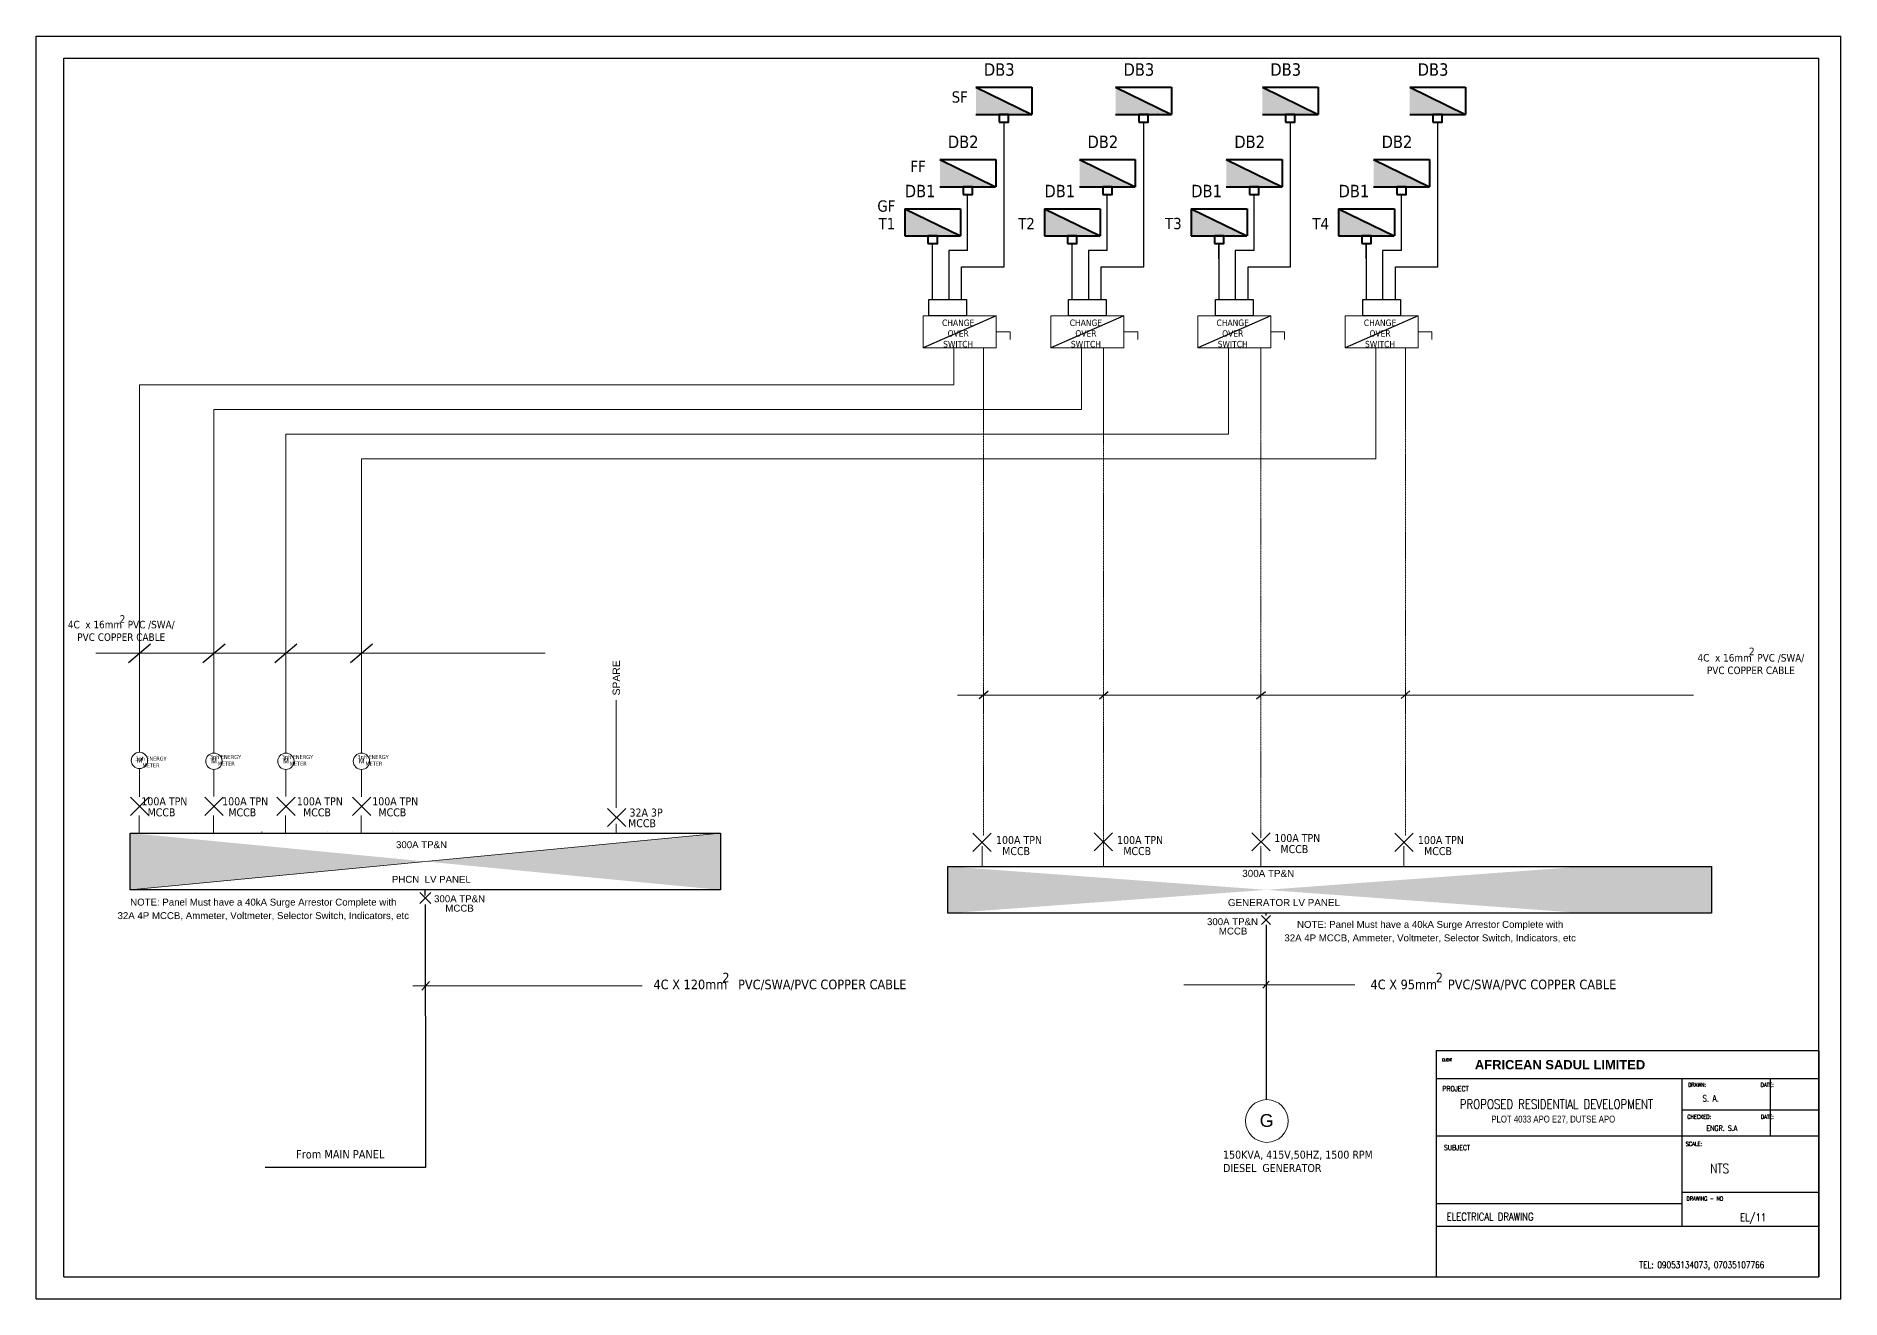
# Model space of a CAD drawing. Header units: inches. Extents: x 23 to 2032867, y 13 to 664695.
# Drawn here: x 630016 to 688466, y 284451 to 325366 of the extents above; entities that cross this region are included whole.
import ezdxf

# ---------------------------------------------------------------- set-up
doc = ezdxf.new("R2010")
doc.units = ezdxf.units.IN
doc.header["$MEASUREMENT"] = 0
doc.linetypes.add('Dashed', pattern=[564.444447, 282.222223, -282.222223])
doc.linetypes.add('HIDDEN', pattern=[0.375, 0.25, -0.125])
for name, color, linetype in [('Annotation - Text', 7, 'Continuous'), ('FIRE', 1, 'Continuous'), ('GFROM', 7, 'Continuous'), ('LIAB', 8, 'Continuous'), ('Plotlyr150', 8, 'Continuous'), ('PLOTYR', 15, 'Continuous')]:
    doc.layers.add(name, color=color, linetype=linetype)
doc.layers.add('CABLE', color=1, linetype='Continuous', lineweight=0)
doc.layers.add('WALL 1', color=5, linetype='Continuous', lineweight=5)
doc.layers.add('stair', color=7, linetype='Continuous', lineweight=20, true_color=0x5b5c4d)
doc.styles.add('GENERATED_STYLE_3', font='arialbd.ttf')
doc.styles.add('LUKE', font='panroman.ttf', dxfattribs={"height": 250})
doc.styles.add('SIMPLEX8', font='simplexd.shx', dxfattribs={"width": 0.8})
doc.styles.add('technic bold', font='techb___.ttf', dxfattribs={"height": 250})

msp = doc.modelspace()

# ---------------------------------------------------------------- hatches: boundary and pattern name
at = {"layer": 'FIRE'}
h = msp.add_hatch(color=1, dxfattribs=at)
h.paths.add_polyline_path([(652177.617, 297702.988), (652177.617, 299544.737), (642621.825, 298623.862)])
h.paths.add_polyline_path([(642621.825, 298623.862), (633066.033, 299544.737), (633066.033, 297702.988)])
h = msp.add_hatch(color=1, dxfattribs=at)
h.paths.add_polyline_path([(680169.87, 296944.813), (684279.74, 296944.813), (684279.74, 297704.534), (684279.74, 298464.255), (680169.87, 298464.255), (669857.469, 297704.534)])
h.paths.add_polyline_path([(669857.469, 297704.534), (659541.776, 298464.255), (659541.776, 296944.813)])
at = {"layer": 'WALL 1', "lineweight": 40}
for points in [[(662258.802, 322822.123), (660452.617, 323706.643), (660452.617, 322822.123)], [(666781.49, 322822.123), (664975.305, 323706.643), (664975.305, 322822.123)], [(671535.917, 322822.123), (669729.732, 323706.643), (669729.732, 322822.123)], [(676307.388, 322822.123), (674501.203, 323706.643), (674501.203, 322822.123)], [(661091.367, 320482.834), (659285.182, 321367.354), (659285.182, 320482.834)], [(665614.055, 320482.834), (663807.87, 321367.354), (663807.87, 320482.834)], [(670368.481, 320482.834), (668562.297, 321367.354), (668562.297, 320482.834)], [(675139.953, 320482.834), (673333.768, 321367.354), (673333.768, 320482.834)], [(659954.282, 318888.933), (658148.097, 319773.453), (658148.097, 318888.933)], [(664476.97, 318888.933), (662670.785, 319773.453), (662670.785, 318888.933)], [(669231.397, 318888.933), (667425.212, 319773.453), (667425.212, 318888.933)], [(674002.868, 318888.933), (672196.684, 319773.453), (672196.684, 318888.933)]]:
    msp.add_hatch(color=6, dxfattribs=at).paths.add_polyline_path(points)

# ---------------------------------------------------------------- linework, layer by layer
for p in [(687753.034, 292490.028, -5.979), (675356.227, 285163.898, -5.979)]:
    msp.add_line(p, (687753.034, 285163.898, -5.979))
at = {"layer": 'CABLE', "lineweight": 30}
for p, q in [((661363.535, 317890.026, 0.255), (661363.535, 322558.784, 0.255)), ((665886.223, 317890.026, 0.255), (665886.223, 322558.784, 0.255)), ((670640.65, 317890.026, 0.255), (670640.65, 322558.784, 0.255)), ((675412.121, 317890.026, 0.255), (675412.121, 322558.784, 0.255)), ((660182.252, 319746.974, 0.225), (660182.252, 320201.187, 0.225)), ((660185.263, 318421.456, 0.225), (660185.263, 320219.207, 0.225)), ((664704.94, 319746.974, 0.225), (664704.94, 320201.187, 0.225)), ((664707.951, 318421.456, 0.225), (664707.951, 320219.207, 0.225)), ((669459.367, 319746.974, 0.225), (669459.367, 320201.187, 0.225)), ((669462.378, 318421.456, 0.225), (669462.378, 320219.207, 0.225)), ((674230.839, 319746.974, 0.225), (674230.839, 320201.187, 0.225)), ((674233.85, 318421.456, 0.225), (674233.85, 320219.207, 0.225)), ((659045.167, 318153.073, 0.255), (659045.167, 318607.286, 0.255)), ((659048.179, 316827.555, 0.255), (659048.179, 318625.306, 0.255)), ((663567.855, 318153.073, 0.255), (663567.855, 318607.286, 0.255)), ((663570.866, 316827.555, 0.255), (663570.866, 318625.306, 0.255)), ((668322.282, 318153.073, 0.255), (668322.282, 318607.286, 0.255)), ((668325.293, 316827.555, 0.255), (668325.293, 318625.306, 0.255)), ((673093.754, 318153.073, 0.255), (673093.754, 318607.286, 0.255)), ((673096.765, 316827.555, 0.255), (673096.765, 318625.306, 0.255)), ((659991.107, 316827.555, 0.255), (659991.107, 317890.026, 0.255)), ((659991.107, 317890.026, 0.255), (661363.535, 317890.026, 0.255)), ((664513.794, 316827.555, 0.255), (664513.794, 317890.026, 0.255)), ((664513.794, 317890.026, 0.255), (665886.223, 317890.026, 0.255)), ((669268.221, 316827.555, 0.255), (669268.221, 317890.026, 0.255)), ((669268.221, 317890.026, 0.255), (670640.65, 317890.026, 0.255)), ((674039.693, 316827.555, 0.255), (674039.693, 317890.026, 0.255)), ((674039.693, 317890.026, 0.255), (675412.121, 317890.026, 0.255))]:
    msp.add_line(p, q, dxfattribs=at)
at = {"layer": 'CABLE'}
for p, q in [((659739.005, 314071.739, 0.412), (659739.005, 315263.905, 0.255)), ((660703.357, 312609.911, 0.37), (660703.357, 315263.905, 0.255)), ((663875.304, 313270.438, 0.412), (663875.304, 315263.905, 0.255)), ((664581.329, 312609.911, 0.37), (664581.329, 315263.905, 0.255)), ((668629.731, 312468.239, 0.274), (668629.731, 315263.905, 0.255)), ((669684.506, 312609.911, 0.37), (669684.506, 315263.905, 0.255)), ((673401.203, 311665.146, 0.729), (673401.203, 315263.905, 0.255)), ((674365.555, 312609.911, 0.37), (674365.555, 315263.905, 0.255)), ((633364.477, 302161.653, 0.191), (633364.477, 314071.739, 0.191)), ((659739.005, 314071.739, 0.412), (633364.477, 314071.739, 0.413)), ((663875.304, 313269.374, 0.412), (635776.124, 313269.374, 0.191)), ((635776.124, 302136.318, 0.191), (635776.124, 313269.374, 0.191)), ((668629.731, 312468.244, 0.274), (638106.441, 312467.258, 0.208)), ((638106.452, 302136.029, 0.206), (638106.441, 312467.258, 0.208)), ((673401.203, 311665.146, 0.351), (640555.286, 311665.146, 0.226)), ((640555.298, 302135.909, 0.225), (640555.286, 311665.146, 0.226)), ((648801.803, 300360.537, 0.191), (648801.803, 303855.232, 0.191)), ((648801.803, 300360.537, 0.191), (648801.803, 303855.232, 0.191)), ((633364.477, 300722.075, 0.191), (633364.477, 301632.094, 0.191)), ((633364.477, 300722.075, 0.191), (633364.477, 301632.094, 0.191)), ((635775.07, 300723.938, 0.191), (635775.07, 301606.761, 0.191)), ((635775.07, 300723.938, 0.191), (635775.07, 301606.761, 0.191)), ((638105.398, 300723.648, 0.206), (638105.398, 301606.471, 0.206)), ((638105.398, 300723.648, 0.206), (638105.398, 301606.471, 0.206)), ((640554.244, 300723.529, 0.225), (640554.244, 301606.352, 0.225)), ((640554.244, 300723.529, 0.225), (640554.244, 301606.352, 0.225)), ((633355.158, 299564.823, 0.191), (633355.158, 300116.255, 0.191)), ((633355.158, 299564.823, 0.191), (633355.158, 300116.255, 0.191)), ((635765.751, 299566.685, 0.191), (635765.751, 300118.118, 0.191)), ((635765.751, 299566.685, 0.191), (635765.751, 300118.118, 0.191)), ((638096.079, 299566.396, 0.206), (638096.079, 300117.828, 0.206)), ((638096.079, 299566.396, 0.206), (638096.079, 300117.828, 0.206)), ((640544.925, 299566.276, 0.225), (640544.925, 300117.709, 0.225)), ((640544.925, 299566.276, 0.225), (640544.925, 300117.709, 0.225)), ((648804.884, 299544.737, 0.191), (648804.884, 299847.73, 0.191)), ((648804.884, 299544.737, 0.191), (648804.884, 299847.73, 0.191)), ((660653.536, 299115.393, 0.189), (660653.536, 298464.255, 0.191)), ((664581.329, 299261.385, 0.117), (664581.329, 299258.414, 0.117)), ((664581.329, 299051.709, 0.113), (664581.329, 298464.255, 0.103)), ((669684.506, 299261.385, 0.117), (669684.506, 299258.414, 0.117)), ((669684.506, 299051.709, 0.113), (669684.506, 298464.255, 0.103)), ((674315.734, 299115.393, 0.189), (674315.734, 298464.255, 0.191))]:
    msp.add_line(p, q, dxfattribs=at)
at = {"layer": 'CABLE', "linetype": 'HIDDEN'}
for p, q in [((660703.357, 315277.778, 0.255), (660703.357, 299453.972, 0.162)), ((674365.555, 315277.778, 0.255), (674365.555, 299453.972, 0.162)), ((664581.329, 313201.216, 0.344), (664581.329, 298464.255, 0.304)), ((669684.506, 313201.24, 0.344), (669684.506, 299380.232, 0.307)), ((669684.506, 299261.385, 0.307), (669684.506, 299258.414, 0.307)), ((669684.506, 299115.393, 0.306), (669684.506, 298464.255, 0.304))]:
    msp.add_line(p, q, dxfattribs=at)
at = {"layer": 'CABLE', "lineweight": 30, "elevation": 0.225}
for points in [[(660185.263, 318421.456), (659571.303, 318421.456), (659571.303, 317132.35), (659571.303, 316827.555)], [(664707.951, 318421.456), (664093.991, 318421.456), (664093.991, 317132.35), (664093.991, 316827.555)], [(669462.378, 318421.456), (668848.418, 318421.456), (668848.418, 317132.35), (668848.418, 316827.555)], [(674233.85, 318421.456), (673619.889, 318421.456), (673619.889, 317132.35), (673619.889, 316827.555)]]:
    msp.add_lwpolyline(points, dxfattribs=at)
at = {"layer": 'CABLE', "lineweight": 30, "elevation": 0.255}
for points in [[(658931.486, 316827.555), (660151.841, 316827.555), (660151.841, 316305.125), (658931.486, 316305.125)], [(663454.174, 316827.555), (664674.528, 316827.555), (664674.528, 316305.125), (663454.174, 316305.125)], [(668208.601, 316827.555), (669428.955, 316827.555), (669428.955, 316305.125), (668208.601, 316305.125)], [(672980.073, 316827.555), (674200.427, 316827.555), (674200.427, 316305.125), (672980.073, 316305.125)]]:
    msp.add_lwpolyline(points, close=True, dxfattribs=at)
at = {"layer": 'LIAB', "color": 7, "linetype": 'Continuous', "ltscale": 256.031999}
for p, q in [((630916.733, 324653.019, -5.979), (687753.034, 324653.019, -5.979)), ((630916.733, 285163.898, -5.979), (630916.733, 324653.019, -5.979)), ((687753.034, 285163.898, -5.979), (687753.034, 324653.019, -5.979)), ((675356.227, 292490.028, -5.979), (675356.227, 285163.898, -5.979)), ((687753.034, 292490.028, -5.979), (675356.227, 292490.028, -5.979)), ((675356.227, 291592.087, -5.979), (687753.034, 291592.087, -5.979)), ((683318.863, 291592.087, -5.979), (683318.863, 286794.427, -5.979)), ((686179.512, 291597.906, -5.979), (686179.512, 289728.985, -5.979)), ((687753.034, 290562.077, -5.979), (683318.863, 290562.077, -5.979)), ((687753.034, 289728.985, -5.979), (675356.227, 289728.985, -5.979)), ((683318.863, 287912.364, -5.979), (687739.394, 287912.364, -5.979)), ((675356.227, 287539.781, -5.979), (683318.863, 287539.781, -5.979)), ((687753.034, 286794.427, -5.979), (675356.227, 286794.427, -5.979)), ((630916.733, 285163.898, -5.979), (687753.034, 285163.898, -5.979))]:
    msp.add_line(p, q, dxfattribs=at)
at = {"layer": 'PLOTYR', "color": 1, "linetype": 'Continuous', "ltscale": 250}
for p, q in [((630016.233, 325365.82, -5.979), (688465.835, 325365.82, -5.979)), ((630016.233, 284451.098, -5.979), (630016.233, 325365.82, -5.979)), ((688465.835, 284451.098, -5.979), (688465.835, 325365.82, -5.979)), ((630016.233, 284451.098, -5.979), (688465.835, 284451.098, -5.979))]:
    msp.add_line(p, q, dxfattribs=at)
at = {"layer": 'stair', "color": 1}
msp.add_line((633066.033, 297702.988, 0.191), (652177.617, 299544.737, 0.191), dxfattribs=at)
at = {"layer": 'stair', "color": 1, "lineweight": 30, "elevation": 0.191}
for points in [[(633066.033, 299544.737), (652177.617, 299544.737), (652177.617, 297702.988), (633066.033, 297702.988)], [(659541.776, 298464.255), (684279.74, 298464.255), (684279.74, 296944.813), (659541.776, 296944.813)]]:
    msp.add_lwpolyline(points, close=True, dxfattribs=at)
at = {"layer": 'WALL 1', "color": 6, "lineweight": 40}
for p, q in [((660452.617, 323706.643, 0.045), (662258.802, 323706.643, 0.045)), ((660452.617, 323706.643, 0.045), (662258.802, 322822.123, 0.045)), ((662258.802, 323706.643, 0.045), (662260.276, 323705.169, 0.045)), ((662260.276, 323705.169, 0.045), (662260.276, 322823.597, 0.045)), ((664975.305, 323706.643, 0.045), (666781.49, 323706.643, 0.045)), ((664975.305, 323706.643, 0.045), (666781.49, 322822.123, 0.045)), ((666781.49, 323706.643, 0.045), (666782.964, 323705.169, 0.045)), ((666782.964, 323705.169, 0.045), (666782.964, 322823.597, 0.045)), ((669729.732, 323706.643, 0.045), (671535.917, 323706.643, 0.045)), ((669729.732, 323706.643, 0.045), (671535.917, 322822.123, 0.045)), ((671535.917, 323706.643, 0.045), (671537.391, 323705.169, 0.045)), ((671537.391, 323705.169, 0.045), (671537.391, 322823.597, 0.045)), ((674501.203, 323706.643, 0.045), (676307.388, 323706.643, 0.045)), ((674501.203, 323706.643, 0.045), (676307.388, 322822.123, 0.045)), ((676307.388, 323706.643, 0.045), (676308.863, 323705.169, 0.045)), ((676308.863, 323705.169, 0.045), (676308.863, 322823.597, 0.045)), ((660452.617, 322822.123, 0.045), (662258.802, 322822.123, 0.045)), ((661828.193, 322823.597, 0.045), (661826.719, 322822.123, 0.045)), ((664975.305, 322822.123, 0.045), (666781.49, 322822.123, 0.045)), ((666350.881, 322823.597, 0.045), (666349.407, 322822.123, 0.045)), ((669729.732, 322822.123, 0.045), (671535.917, 322822.123, 0.045)), ((671105.308, 322823.597, 0.045), (671103.834, 322822.123, 0.045)), ((674501.203, 322822.123, 0.045), (676307.388, 322822.123, 0.045)), ((675876.78, 322823.597, 0.045), (675875.305, 322822.123, 0.045)), ((659285.182, 321367.354, 0.225), (661091.367, 321367.354, 0.225)), ((659285.182, 321367.354, 0.225), (661091.367, 320482.834, 0.225)), ((661091.367, 321367.354, 0.225), (661092.841, 321365.88, 0.225)), ((661092.841, 321365.88, 0.225), (661092.841, 320484.308, 0.225)), ((663807.87, 321367.354, 0.225), (665614.055, 321367.354, 0.225)), ((663807.87, 321367.354, 0.225), (665614.055, 320482.834, 0.225)), ((665614.055, 321367.354, 0.225), (665615.529, 321365.88, 0.225)), ((665615.529, 321365.88, 0.225), (665615.529, 320484.308, 0.225)), ((668562.297, 321367.354, 0.225), (670368.481, 321367.354, 0.225)), ((668562.297, 321367.354, 0.225), (670368.481, 320482.834, 0.225)), ((670368.481, 321367.354, 0.225), (670369.956, 321365.88, 0.225)), ((670369.956, 321365.88, 0.225), (670369.956, 320484.308, 0.225)), ((673333.768, 321367.354, 0.225), (675139.953, 321367.354, 0.225)), ((673333.768, 321367.354, 0.225), (675139.953, 320482.834, 0.225)), ((675139.953, 321367.354, 0.225), (675141.427, 321365.88, 0.225)), ((675141.427, 321365.88, 0.225), (675141.427, 320484.308, 0.225)), ((659285.182, 320482.834, 0.225), (661091.367, 320482.834, 0.225)), ((660660.758, 320484.308, 0.225), (660659.284, 320482.834, 0.225)), ((663807.87, 320482.834, 0.225), (665614.055, 320482.834, 0.225)), ((665183.446, 320484.308, 0.225), (665181.972, 320482.834, 0.225)), ((668562.297, 320482.834, 0.225), (670368.481, 320482.834, 0.225)), ((669937.873, 320484.308, 0.225), (669936.399, 320482.834, 0.225)), ((673333.768, 320482.834, 0.225), (675139.953, 320482.834, 0.225)), ((674709.345, 320484.308, 0.225), (674707.87, 320482.834, 0.225)), ((658148.097, 319773.453, 0.255), (659954.282, 319773.453, 0.255)), ((658148.097, 319773.453, 0.255), (658148.097, 318891.882, 0.255)), ((658148.097, 319773.453, 0.255), (659954.282, 318888.933, 0.255)), ((659954.282, 319773.453, 0.255), (659955.756, 319771.979, 0.255)), ((659955.756, 319771.979, 0.255), (659955.756, 318890.408, 0.255)), ((662670.785, 319773.453, 0.255), (664476.97, 319773.453, 0.255)), ((662670.785, 319773.453, 0.255), (662670.785, 318891.882, 0.255)), ((662670.785, 319773.453, 0.255), (664476.97, 318888.933, 0.255)), ((664476.97, 319773.453, 0.255), (664478.444, 319771.979, 0.255)), ((664478.444, 319771.979, 0.255), (664478.444, 318890.408, 0.255)), ((667425.212, 319773.453, 0.255), (669231.397, 319773.453, 0.255)), ((667425.212, 319773.453, 0.255), (667425.212, 318891.882, 0.255)), ((667425.212, 319773.453, 0.255), (669231.397, 318888.933, 0.255)), ((669231.397, 319773.453, 0.255), (669232.871, 319771.979, 0.255)), ((669232.871, 319771.979, 0.255), (669232.871, 318890.408, 0.255)), ((672196.684, 319773.453, 0.255), (674002.868, 319773.453, 0.255)), ((672196.684, 319773.453, 0.255), (672196.684, 318891.882, 0.255)), ((672196.684, 319773.453, 0.255), (674002.868, 318888.933, 0.255)), ((674002.868, 319773.453, 0.255), (674004.343, 319771.979, 0.255)), ((674004.343, 319771.979, 0.255), (674004.343, 318890.408, 0.255)), ((658148.097, 318888.933, 0.255), (659954.282, 318888.933, 0.255)), ((659523.673, 318890.408, 0.255), (659522.199, 318888.933, 0.255)), ((662670.785, 318888.933, 0.255), (664476.97, 318888.933, 0.255)), ((664046.361, 318890.408, 0.255), (664044.887, 318888.933, 0.255)), ((667425.212, 318888.933, 0.255), (669231.397, 318888.933, 0.255)), ((668800.788, 318890.408, 0.255), (668799.314, 318888.933, 0.255)), ((672196.684, 318888.933, 0.255), (674002.868, 318888.933, 0.255)), ((673572.26, 318890.408, 0.255), (673570.786, 318888.933, 0.255))]:
    msp.add_line(p, q, dxfattribs=at)
at = {"layer": 'WALL 1', "color": 5, "lineweight": 30, "ltscale": 200}
for p, q in [((661109.919, 316305.125, 0.255), (658746.185, 315263.905, 0.255)), ((665246.219, 316305.125, 0.255), (662882.484, 315263.905, 0.255)), ((670000.645, 316305.125, 0.255), (667636.911, 315263.905, 0.255)), ((674772.117, 316305.125, 0.255), (672408.383, 315263.905, 0.255)), ((633006.221, 305072.108, 0.191), (633722.732, 305672.788, 0.191)), ((635417.868, 305071.927, 0.191), (636134.379, 305672.607, 0.191)), ((637748.197, 305071.637, 0.206), (638464.707, 305672.317, 0.206)), ((640197.043, 305071.518, 0.225), (640913.553, 305672.198, 0.225)), ((660560.055, 303908.715, 0.189), (660846.659, 304148.987, 0.189)), ((664451.049, 303894.444, 0.32), (664737.653, 304134.716, 0.32)), ((669541.204, 303894.444, 0.32), (669827.808, 304134.716, 0.32)), ((674222.252, 303908.715, 0.189), (674508.857, 304148.987, 0.189)), ((642621.825, 297524.786, 0.191), (642621.825, 297702.988, 0.191)), ((642621.825, 297234.543, 0.191), (642626.868, 290004.252, 0.191)), ((669847.548, 296868.169, 0.191), (669847.548, 296944.813, 0.191)), ((669848.339, 296573.654, 0.286), (669848.339, 290906.268, 0.286)), ((642503.339, 294457.665, 0.191), (642757.665, 294735.225, 0.191)), ((669742.37, 294514.359, 0.286), (669954.308, 294745.659, 0.286)), ((642626.868, 290004.252, 0.191), (642626.868, 288706.972, 0.191)), ((642626.868, 288706.972, 0.191), (637433.181, 288711.73, 0.191))]:
    msp.add_line(p, q, dxfattribs=at)
at = {"layer": 'WALL 1'}
for p, q in [((661109.919, 315784.515, 0.255), (661557.994, 315784.515, 0.255)), ((661557.994, 315784.515, 0.255), (661557.994, 315530.442, 0.255)), ((665246.219, 315784.515, 0.255), (665694.294, 315784.515, 0.255)), ((665694.294, 315784.515, 0.255), (665694.294, 315530.442, 0.255)), ((670000.645, 315784.515, 0.255), (670448.72, 315784.515, 0.255)), ((670448.72, 315784.515, 0.255), (670448.72, 315530.442, 0.255)), ((674772.117, 315784.515, 0.255), (675220.192, 315784.515, 0.255)), ((675220.192, 315784.515, 0.255), (675220.192, 315530.442, 0.255)), ((646498.536, 305371.853, 0.226), (631948.227, 305372.068, 0.191)), ((683690.57, 304014.763, 0.23), (659861.316, 304014.282, 0.228)), ((649645.365, 294593.1, 0.191), (642221.057, 294593.1, 0.191)), ((667186.982, 294630.009, 0.286), (672724.895, 294630.009, 0.286))]:
    msp.add_line(p, q, dxfattribs=at)
at = {"layer": 'WALL 1', "ltscale": 200}
for p, q in [((633662.773, 300115.574), (633071.615, 300706.732)), ((633662.773, 300706.732), (633071.615, 300115.574)), ((633662.773, 300115.574), (633071.615, 300706.732)), ((633662.773, 300706.732), (633071.615, 300115.574)), ((636073.366, 300117.436), (635482.208, 300708.594)), ((636073.366, 300708.594), (635482.208, 300117.436)), ((636073.366, 300117.436), (635482.208, 300708.594)), ((636073.366, 300708.594), (635482.208, 300117.436)), ((638403.694, 300117.146, 0.015), (637812.536, 300708.304, 0.015)), ((638403.694, 300708.304, 0.015), (637812.536, 300117.146, 0.015)), ((638403.694, 300117.146, 0.015), (637812.536, 300708.304, 0.015)), ((638403.694, 300708.304, 0.015), (637812.536, 300117.146, 0.015)), ((640852.54, 300117.027, 0.034), (640261.382, 300708.185, 0.034)), ((640852.54, 300708.185, 0.034), (640261.382, 300117.027, 0.034)), ((640852.54, 300117.027, 0.034), (640261.382, 300708.185, 0.034)), ((640852.54, 300708.185, 0.034), (640261.382, 300117.027, 0.034)), ((649111.332, 300345.193), (648520.174, 299754.035)), ((649111.332, 299754.035), (648520.174, 300345.193)), ((649111.332, 300345.193), (648520.174, 299754.035)), ((649111.332, 299754.035), (648520.174, 300345.193)), ((660947.629, 298944.859, -0.002), (660356.471, 299536.017, -0.002)), ((660947.629, 299536.017, -0.002), (660356.471, 298944.859, -0.002)), ((660947.629, 298944.859, -0.002), (660356.471, 299536.017, -0.002)), ((660947.629, 299536.017, -0.002), (660356.471, 298944.859, -0.002)), ((664875.422, 298964.32, -0.09), (664284.264, 299555.478, -0.09)), ((664875.422, 299555.478, -0.09), (664284.264, 298964.32, -0.09)), ((664875.422, 298964.32, -0.09), (664284.264, 299555.478, -0.09)), ((664875.422, 299555.478, -0.09), (664284.264, 298964.32, -0.09)), ((669978.599, 298964.32, -0.09), (669387.441, 299555.478, -0.09)), ((669978.599, 299555.478, -0.09), (669387.441, 298964.32, -0.09)), ((669978.599, 298964.32, -0.09), (669387.441, 299555.478, -0.09)), ((669978.599, 299555.478, -0.09), (669387.441, 298964.32, -0.09)), ((674609.827, 298944.859, -0.002), (674018.669, 299536.017, -0.002)), ((674609.827, 299536.017, -0.002), (674018.669, 298944.859, -0.002)), ((674609.827, 298944.859, -0.002), (674018.669, 299536.017, -0.002)), ((674609.827, 299536.017, -0.002), (674018.669, 298944.859, -0.002)), ((642799.172, 297617.143, 0.191), (642444.478, 297262.448, 0.191)), ((642799.172, 297262.448, 0.191), (642444.478, 297617.143, 0.191)), ((642799.172, 297617.143, 0.191), (642444.478, 297262.448, 0.191)), ((642799.172, 297262.448, 0.191), (642444.478, 297617.143, 0.191)), ((669995.338, 296873.275, 0.191), (669699.759, 296577.696, 0.191)), ((669995.338, 296577.696, 0.191), (669699.759, 296873.275, 0.191)), ((669995.338, 296873.275, 0.191), (669699.759, 296577.696, 0.191)), ((669995.338, 296577.696, 0.191), (669699.759, 296873.275, 0.191))]:
    msp.add_line(p, q, dxfattribs=at)
at = {"layer": 'WALL 1', "linetype": 'Dashed', "lineweight": 25, "ltscale": 2}
for p, q in [((648747.502, 300177.651, -3.511), (648747.802, 300177.351, -3.511)), ((648747.502, 300177.651, -3.511), (648747.802, 300177.351, -3.511)), ((635188.786, 299578.506, -3.511), (635189.086, 299578.206, -3.511)), ((635188.786, 299578.506, -3.511), (635189.086, 299578.206, -3.511)), ((637317.242, 299579.097, -3.511), (637317.542, 299578.797, -3.511)), ((637317.242, 299579.097, -3.511), (637317.542, 299578.797, -3.511)), ((639445.698, 299579.687, -3.511), (639445.998, 299579.387, -3.511)), ((639445.698, 299579.687, -3.511), (639445.998, 299579.387, -3.511)), ((641574.154, 299580.278, -3.511), (641574.454, 299579.978, -3.511)), ((641574.154, 299580.278, -3.511), (641574.454, 299579.978, -3.511)), ((641828.652, 299555.072, -2.03), (641828.832, 299554.892, -2.03)), ((641828.652, 299555.072, -2.03), (641828.832, 299554.892, -2.03))]:
    msp.add_line(p, q, dxfattribs=at)
at = {"layer": 'WALL 1', "color": 6, "lineweight": 40}
for points, elevation in [([(661203.332, 322576.517), (661508.087, 322576.517), (661508.087, 322822.123), (661203.332, 322822.123)], 0.045), ([(665726.02, 322576.517), (666030.775, 322576.517), (666030.775, 322822.123), (665726.02, 322822.123)], 0.045), ([(670480.447, 322576.517), (670785.201, 322576.517), (670785.201, 322822.123), (670480.447, 322822.123)], 0.045), ([(675251.918, 322576.517), (675556.673, 322576.517), (675556.673, 322822.123), (675251.918, 322822.123)], 0.045), ([(660035.897, 320237.227), (660340.652, 320237.227), (660340.652, 320482.834), (660035.897, 320482.834)], 0.225), ([(664558.585, 320237.227), (664863.34, 320237.227), (664863.34, 320482.834), (664558.585, 320482.834)], 0.225), ([(669313.012, 320237.227), (669617.766, 320237.227), (669617.766, 320482.834), (669313.012, 320482.834)], 0.225), ([(674084.483, 320237.227), (674389.238, 320237.227), (674389.238, 320482.834), (674084.483, 320482.834)], 0.225), ([(658898.812, 318643.327), (659203.567, 318643.327), (659203.567, 318888.933), (658898.812, 318888.933)], 0.255), ([(663421.5, 318643.327), (663726.255, 318643.327), (663726.255, 318888.933), (663421.5, 318888.933)], 0.255), ([(668175.927, 318643.327), (668480.682, 318643.327), (668480.682, 318888.933), (668175.927, 318888.933)], 0.255), ([(672947.399, 318643.327), (673252.153, 318643.327), (673252.153, 318888.933), (672947.399, 318888.933)], 0.255)]:
    msp.add_lwpolyline(points, close=True, dxfattribs=dict(at, elevation=elevation))
at = {"layer": 'WALL 1', "elevation": 0.255}
for points in [[(658746.185, 316305.125), (661109.919, 316305.125), (661109.919, 315263.905), (658746.185, 315263.905)], [(662882.484, 316305.125), (665246.219, 316305.125), (665246.219, 315263.905), (662882.484, 315263.905)], [(667636.911, 316305.125), (670000.645, 316305.125), (670000.645, 315263.905), (667636.911, 315263.905)], [(672408.383, 316305.125), (674772.117, 316305.125), (674772.117, 315263.905), (672408.383, 315263.905)]]:
    msp.add_lwpolyline(points, close=True, dxfattribs=at)
at = {"layer": 'WALL 1'}
for centre, radius in [((633364.477, 301896.874, 0.191), 264.78), ((635775.07, 301871.541, 0.191), 264.78), ((638105.398, 301871.251, 0.206), 264.78), ((640554.244, 301871.132, 0.225), 264.78), ((669875.538, 290215.525, 0.286), 691.278)]:
    msp.add_circle(centre, radius, dxfattribs=at)

# ---------------------------------------------------------------- texts
at = {"layer": 'Annotation - Text', "linetype": 'Continuous', "lineweight": 20, "insert": (679340.349, 292190.545), "char_height": 300, "width": 7891.24482, "attachment_point": 2, "line_spacing_factor": 0.992596, "style": 'GENERATED_STYLE_3'}
msp.add_mtext('\\pi59.673;AFRICEAN SADUL LIMITED', dxfattribs=at)
at = {"layer": 'Annotation - Text', "color": 0, "linetype": 'Continuous', "lineweight": 20, "insert": (679085.096, 290387.049), "char_height": 220.29504, "width": 6419.9254, "attachment_point": 2, "line_spacing_factor": 0.992596, "style": 'GENERATED_STYLE_3'}
msp.add_mtext('\\pi43.81889; {\\fTechnicLite|b0|i0|c2|p2;PLOT 4033 APO E27, DUTSE APO }', dxfattribs=at)
at = {"layer": 'GFROM', "color": 7, "linetype": 'Continuous', "ltscale": 204.216, "style": 'SIMPLEX8', "width": 0.8}
msp.add_text('PROPOSED RESIDENTIAL DEVELOPMENT', height=301.23038, dxfattribs=at).set_placement((676124.728, 290611.245, -5724.903))
at = {"layer": 'Plotlyr150', "color": 7, "linetype": 'Continuous', "ltscale": 251.249999, "style": 'SIMPLEX8', "width": 0.8}
for s, height, p in [('CLIENT', 82.471, (675548.816, 292155.037, -5.979)), ('PROJECT', 164.942, (675558.796, 291178.227, -5.979)), ('DRAWN:                      DATE:', 131.95363, (683515.638, 291322.605, -5.979)), ('CHECKED:                    DATE:', 131.95363, (683488.997, 290287.685, -5.979)), ('SUBJECT', 164.942, (675609.528, 289272.025, -5.979)), ('SCALE:', 131.9536, (683440.964, 289407.132, -5.979)), ('DRAWING - NO', 131.95363, (683463.969, 287634.883, -5.979))]:
    msp.add_text(s, height=height, dxfattribs=at).set_placement(p)
at = {"layer": 'Plotlyr150', "color": 7, "linetype": 'Continuous', "ltscale": 306.324012, "style": 'SIMPLEX8', "width": 0.8}
for s, height, p in [('S. A.', 208.4486, (683982.038, 290842.983, -5.979)), ('ENGR. S.A', 166.7589, (684110.583, 289899.552, -5.979)), ('NTS', 308.8128, (684232.651, 288520.241, -5.979)), ('ELECTRICAL DRAWING', 250.13833, (675699.325, 286990.038, -5.979)), ('EL/11', 250.1383, (685202.553, 286965.567, -5.979)), ('TEL: 09053134073, 07035107766', 216.78656, (681940.906, 285445.793, -5.979))]:
    msp.add_text(s, height=height, dxfattribs=at).set_placement(p)
at = {"layer": 'WALL 1', "color": 0, "linetype": 'ByBlock', "ltscale": 2}
for s, insert, char_height, attachment_point, style in [('{\\fTahoma|b0|i0|c0|p34;DB3}', (661208.568, 324278.958, 0.045), 403.2, 5, 'LUKE'), ('{\\fTahoma|b0|i0|c0|p34;DB3}', (665731.256, 324278.958, 0.045), 403.2, 5, 'LUKE'), ('{\\fTahoma|b0|i0|c0|p34;DB3}', (670485.683, 324278.958, 0.045), 403.2, 5, 'LUKE'), ('{\\fTahoma|b0|i0|c0|p34;DB3}', (675257.154, 324278.958, 0.045), 403.2, 5, 'LUKE'), ('{\\fTahoma|b0|i0|c0|p34;SF}', (659928.67, 323389.374, -5.795), 365.78304, 5, 'LUKE'), ('{\\fTahoma|b0|i0|c0|p34;DB2}', (660041.133, 321939.669, 0.225), 403.2, 5, 'LUKE'), ('{\\fTahoma|b0|i0|c0|p34;DB2}', (664563.821, 321939.669, 0.225), 403.2, 5, 'LUKE'), ('{\\fTahoma|b0|i0|c0|p34;DB2}', (669318.248, 321939.669, 0.225), 403.2, 5, 'LUKE'), ('{\\fTahoma|b0|i0|c0|p34;DB2}', (674089.719, 321939.669, 0.225), 403.2, 5, 'LUKE'), ('{\\fTahoma|b0|i0|c0|p34;FF}', (658582.67, 321142.874, -5.795), 365.78304, 5, 'LUKE'), ('{\\fTahoma|b0|i0|c0|p32;DB1}', (658646.081, 320345.768, 0.255), 403.2, 5, 'LUKE'), ('{\\fTahoma|b0|i0|c0|p32;DB1}', (663168.769, 320345.768, 0.255), 403.2, 5, 'LUKE'), ('{\\fTahoma|b0|i0|c0|p32;DB1}', (667923.196, 320345.768, 0.255), 403.2, 5, 'LUKE'), ('{\\fTahoma|b0|i0|c0|p32;DB1}', (672694.668, 320345.768, 0.255), 403.2, 5, 'LUKE'), ('{\\fTahoma|b0|i0|c0|p34;GF}', (657552.17, 319856.374, -5.795), 365.78304, 5, 'LUKE'), ('{\\fTahoma|b0|i0|c0|p34;T1}', (657569.67, 319290.374, -5.795), 365.78304, 5, 'LUKE'), ('{\\fTahoma|b0|i0|c0|p34;T2}', (662092.357, 319290.374, -5.795), 365.78304, 5, 'LUKE'), ('{\\fTahoma|b0|i0|c0|p34;T3}', (666846.784, 319290.374, -5.795), 365.78304, 5, 'LUKE'), ('{\\fTahoma|b0|i0|c0|p32;4C  x 16mm  PVC /SWA/\\PPVC COPPER CABLE}', (632773.723, 306093.163, -0.061), 243.85536, 5, 'LUKE'), ('{\\fTahoma|b0|i0|c0|p32;2}', (632815.408, 306479.883, -2.502), 243.85536, 5, 'LUKE'), ('{\\fTahoma|b0|i0|c0|p32;4C  x 16mm  PVC /SWA/\\PPVC COPPER CABLE}', (685550.946, 305017.716, -0.063), 243.85536, 5, 'LUKE'), ('{\\fTahoma|b0|i0|c0|p32;2}', (685581.629, 305429.446, -2.778), 243.85536, 5, 'LUKE'), ('{\\fTahoma|b0|i0|c0|p34;3ph ENERGY \\PMETER}', (633736.669, 301846.626, 0.191), 129.6, 5, 'LUKE'), ('{\\fArial|b0|i0|c0|p34;M }', (633368.931, 301901.954, 0.191), 155.52, 5, 'technic bold'), ('{\\fTahoma|b0|i0|c0|p34;3ph ENERGY\\P METER}', (636149.732, 301900.307, 0.191), 129.6, 5, 'LUKE'), ('{\\fArial|b0|i0|c0|p34;M }', (635779.524, 301876.621, 0.191), 155.52, 5, 'technic bold'), ('{\\fTahoma|b0|i0|c0|p34;3ph ENERGY\\P METER}', (638480.061, 301900.017, 0.206), 129.6, 5, 'LUKE'), ('{\\fArial|b0|i0|c0|p34;M }', (638109.852, 301876.332, 0.206), 155.52, 5, 'technic bold'), ('{\\fTahoma|b0|i0|c0|p34;3ph ENERGY\\P METER}', (640928.907, 301899.898, 0.225), 129.6, 5, 'LUKE'), ('{\\fArial|b0|i0|c0|p34;M }', (640558.698, 301876.212, 0.225), 155.52, 5, 'technic bold'), ('{\\fTahoma|b0|i0|c0|p32;100A TPN}', (634171.152, 300570.634, 0.191), 259.2, 5, 'LUKE'), ('{\\fTahoma|b0|i0|c0|p32;100A TPN}', (636786.697, 300570.634, 0.191), 259.2, 5, 'LUKE'), ('{\\fTahoma|b0|i0|c0|p32;100A TPN}', (639206.422, 300570.435, 0.206), 259.2, 5, 'LUKE'), ('{\\fTahoma|b0|i0|c0|p32;100A TPN}', (641646.738, 300570.634, 0.191), 259.2, 5, 'LUKE'), ('{\\fTahoma|b0|i0|c0|p32;MCCB}', (634078.069, 300212.5, 0.191), 259.2, 5, 'LUKE'), ('{\\fTahoma|b0|i0|c0|p32;MCCB}', (636693.614, 300212.5, 0.191), 259.2, 5, 'LUKE'), ('{\\fTahoma|b0|i0|c0|p32;MCCB}', (639113.338, 300212.3, 0.206), 259.2, 5, 'LUKE'), ('{\\fTahoma|b0|i0|c0|p32;MCCB}', (641553.654, 300212.5, 0.191), 259.2, 5, 'LUKE'), ('{\\fTahoma|b0|i0|c0|p32;MCCB}', (649639.622, 299860.811, 3.702), 259.2, 5, 'LUKE'), ('{\\fTahoma|b0|i0|c0|p32;32A 3P}', (649770.316, 300205.788, 3.702), 259.2, 5, 'LUKE'), ('{\\fArial|b0|i0|c0|p34;300A TP&N  }', (642498.825, 299165.597, 0.191), 223.9488, 5, 'technic bold'), ('{\\fTahoma|b0|i0|c0|p32;100A TPN}', (661848.484, 299316.262, 0.191), 259.2, 5, 'LUKE'), ('{\\fTahoma|b0|i0|c0|p32;100A TPN}', (665769.502, 299316.262, 0.191), 259.2, 5, 'LUKE'), ('{\\fTahoma|b0|i0|c0|p32;100A TPN}', (670860.069, 299380.787, 0.191), 259.2, 5, 'LUKE'), ('{\\fTahoma|b0|i0|c0|p32;100A TPN}', (675510.682, 299316.262, 0.191), 259.2, 5, 'LUKE'), ('{\\fTahoma|b0|i0|c0|p32;MCCB}', (661755.4, 298958.128, 0.191), 259.2, 5, 'LUKE'), ('{\\fTahoma|b0|i0|c0|p32;MCCB}', (665676.419, 298958.128, 0.191), 259.2, 5, 'LUKE'), ('{\\fTahoma|b0|i0|c0|p32;MCCB}', (670766.986, 299022.653, 0.191), 259.2, 5, 'LUKE'), ('{\\fTahoma|b0|i0|c0|p32;MCCB}', (675417.598, 298958.128, 0.191), 259.2, 5, 'LUKE'), ('{\\fArial|b0|i0|c0|p34;PHCN  LV PANEL }', (642817.215, 298044.171, 0.191), 223.9488, 5, 'technic bold'), ('{\\fArial|b0|i0|c0|p34;300A TP&N  }', (669920.495, 298236.289, 0.193), 228.096, 5, 'technic bold'), ('{\\fArial|b0|i0|c0|p34;300A TP&N  }', (643730.595, 297413.875, 0.191), 223.9488, 5, 'technic bold'), ('{\\fArial|b0|i0|c0|p34;32A 4P MCCB, Ammeter, Voltmeter, Selector Switch, Indicators, etc}', (637374.272, 296848.304, 0.191), 223.9488, 5, 'technic bold'), ('{\\fArial|b0|i0|c0|p34;NOTE: Panel Must have a 40kA Surge Arrestor Complete with}', (637374.272, 297272.644, 0.191), 223.9488, 5, 'technic bold'), ('{\\fArial|b0|i0|c0|p34;MCCB  }', (643730.595, 297108.85, 0.191), 223.9488, 5, 'technic bold'), ('{\\fArial|b0|i0|c0|p34;GENERATOR LV PANEL }', (670428.071, 297290.781, 0.034), 228.096, 5, 'technic bold'), ('{\\fArial|b0|i0|c0|p34;300A TP&N  }', (668762.453, 296671.475, 0.191), 223.9488, 5, 'technic bold'), ('{\\fArial|b0|i0|c0|p34;MCCB  }', (668782.18, 296367.655, 0.191), 223.9488, 5, 'technic bold'), ('{\\fArial|b0|i0|c0|p34;NOTE: Panel Must have a 40kA Surge Arrestor Complete with}', (675163.536, 296551.913, 0.191), 223.9488, 5, 'technic bold'), ('{\\fArial|b0|i0|c0|p34;32A 4P MCCB, Ammeter, Voltmeter, Selector Switch, Indicators, etc}', (675163.536, 296127.573, 0.191), 223.9488, 5, 'technic bold'), ('{\\fTahoma|b0|i0|c0|p34; 4C X 120mm   PVC/SWA/PVC COPPER CABLE}', (654049.037, 294620.234, 0.278), 311.04, 5, 'LUKE'), ('{\\fTahoma|b0|i0|c0|p32;2}', (652355.969, 294862.589, 0.361), 311.04, 5, 'LUKE'), ('{\\fTahoma|b0|i0|c0|p34; 4C X 95mm   PVC/SWA/PVC COPPER CABLE}', (677154.274, 294620.234, 0.278), 311.04, 5, 'LUKE'), ('{\\fTahoma|b0|i0|c0|p32;2}', (675461.205, 294862.589, 0.361), 311.04, 5, 'LUKE'), ('{\\fArial|b0|i0|c0|p34;G }', (669868.076, 290229.2, 0.286), 414.72, 5, 'technic bold'), ('{\\fTahoma|b0|i0|c0|p34; From MAIN PANEL}', (639816.383, 289134.561), 268.73856, 5, 'technic bold'), ('{\\fTahoma|b0|i0|c0|p34;150KVA, 415V,50HZ, 1500 RPM \\PDIESEL  GENERATOR}', (668458.29, 288905.478, 0.286), 259.2, 4, 'LUKE')]:
    msp.add_mtext(s, dxfattribs=dict(at, insert=insert, char_height=char_height, attachment_point=attachment_point, style=style))
at = {"layer": 'WALL 1', "color": 0, "linetype": 'ByBlock', "ltscale": 2, "attachment_point": 5, "style": 'LUKE'}
for s, insert, char_height, width in [('{\\fTahoma|b0|i0|c0|p34;T4}', (671618.256, 319290.374, -5.795), 365.78304, 848.05036), ('{\\fTahoma|b0|i0|c0|p32;CHANGE\\POVER\\PSWITCH  }', (659878.35, 315730.237, -2.54), 207.36, 3114.81418), ('{\\fTahoma|b0|i0|c0|p32;CHANGE\\POVER\\PSWITCH  }', (664014.649, 315730.237, -2.54), 207.36, 3114.81418), ('{\\fTahoma|b0|i0|c0|p32;CHANGE\\POVER\\PSWITCH  }', (668769.076, 315730.237, -2.54), 207.36, 3114.81418), ('{\\fTahoma|b0|i0|c0|p32;CHANGE\\POVER\\PSWITCH  }', (673540.548, 315730.237, -2.54), 207.36, 3114.81418)]:
    msp.add_mtext(s, dxfattribs=dict(at, insert=insert, char_height=char_height, width=width))
at = {"layer": 'WALL 1', "color": 0, "linetype": 'ByBlock', "ltscale": 2, "insert": (648807.27, 304571.754, 0.191), "char_height": 240, "attachment_point": 5, "rotation": 90, "style": 'LUKE'}
msp.add_mtext('{\\fArial|b0|i0|c0|p34;SPARE}', dxfattribs=at)

doc.saveas('drawing.dxf')
